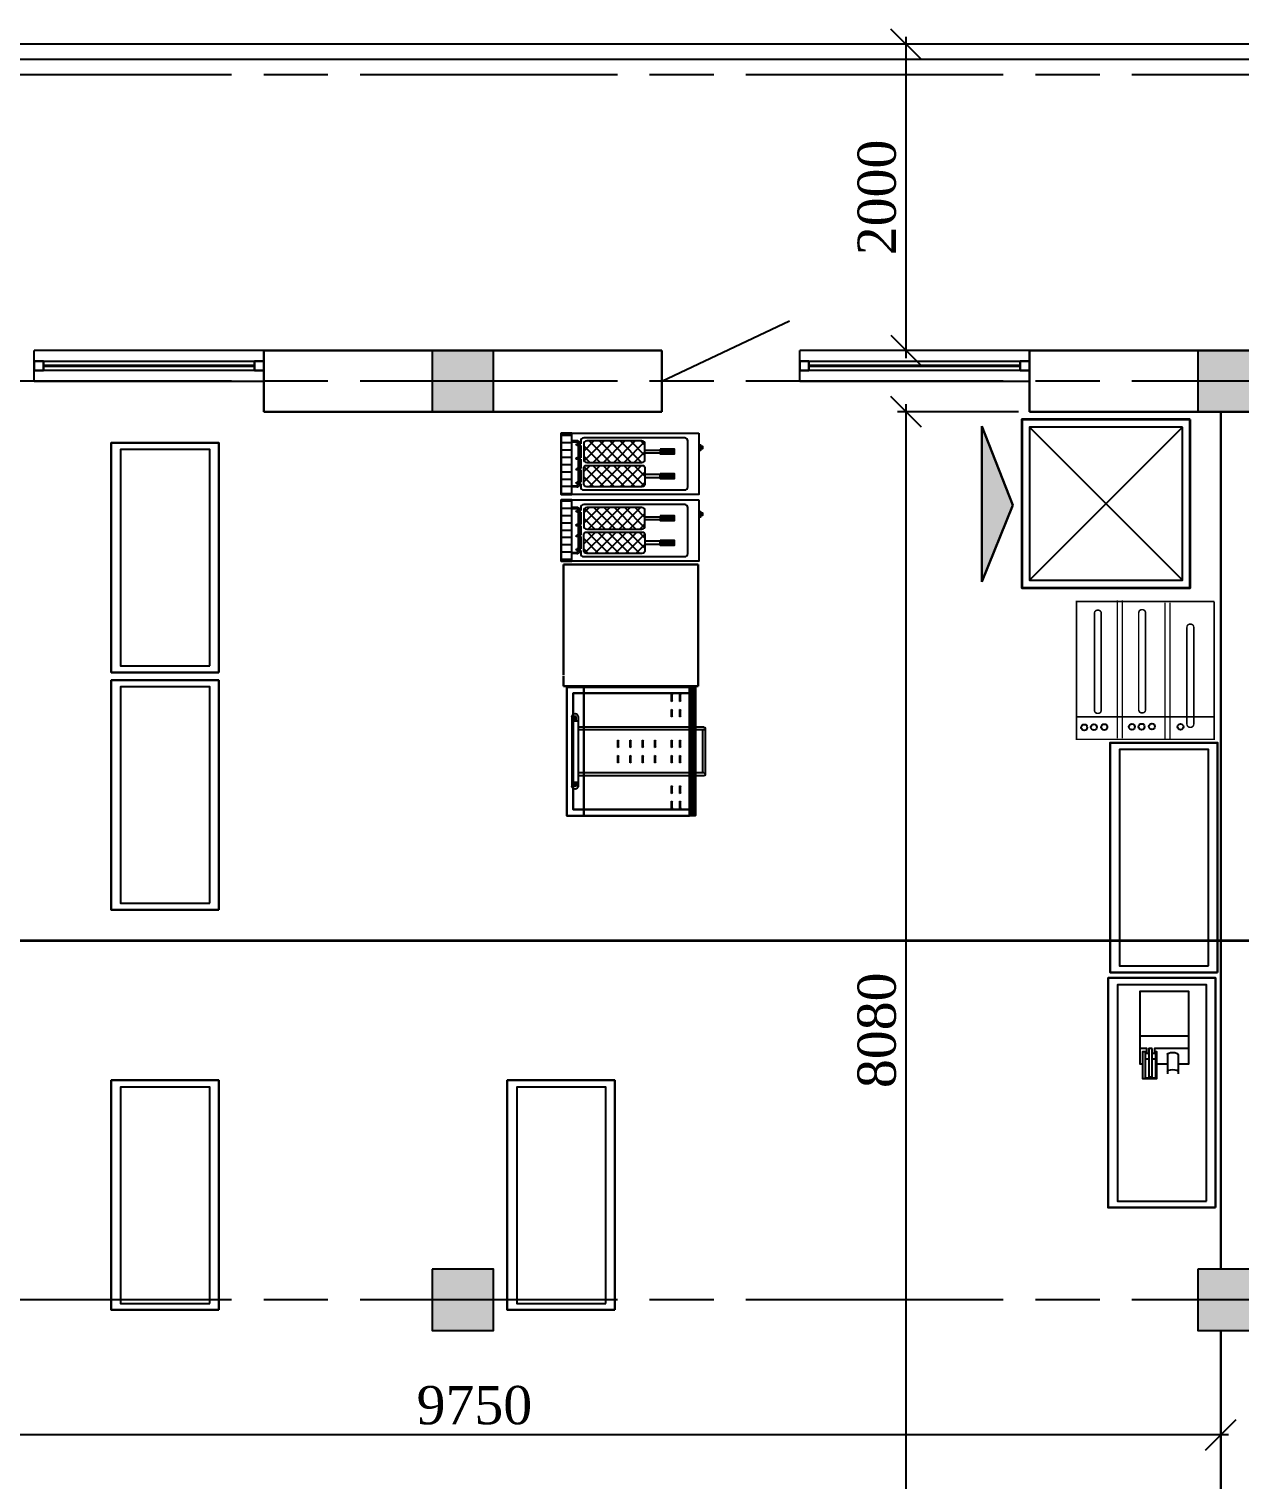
# Model space of a CAD drawing. Header units: inches. Extents: x 2870606 to 3671143, y -733551 to -473558.
# Drawn here: x 3141330 to 3149238, y -594522 to -585045 of the extents above; entities that cross this region are included whole.
import ezdxf

# ---------------------------------------------------------------- set-up
doc = ezdxf.new("R2010")
doc.units = ezdxf.units.IN
doc.header["$MEASUREMENT"] = 0
doc.linetypes.add('ACAD_ISO08W100', pattern=[36, 24, -3, 6, -3])
doc.layers.add('-OZTI Tefriş', color=170, linetype='Continuous')
doc.layers.add('A_Windows', color=160, linetype='Continuous')
doc.layers.add('1', color=7, linetype='Continuous', lineweight=18)
doc.styles.add('J~stule', font='dutch.ttf')
doc.linetypes.add('FENCELINE1', pattern='A,0.25,-0.1,[133,ltypeshp.shx,S=0.1,R=0,X=-0.1,Y=0],-0.1,1', length=1.45)
doc.dimstyles.new('J~style', dxfattribs={"dimscale": 100, "dimtxt": 2.5, "dimasz": 2, "dimexe": 0.55, "dimexo": 0.725, "dimtad": 1, "dimdec": 0, "dimdsep": 46, "dimtxsty": 'J~stule', "dimblk": 'OBLIQUE', "dimcen": 2, "dimdle": 0.5, "dimadec": 0, "dimazin": 0, "dimtfac": 1, "dimtdec": 0, "dimtmove": 0, "dimatfit": 3, "dimfxl": 1, "dimarcsym": 0})
pattern_1 = [(45, (-19353.119, -4338.001), (-3.367596, 3.367596), []), (135, (-19353.119, -4338.001), (-3.367596, -3.367596), [])]

# ---------------------------------------------------------------- blocks, each defined once
blk = doc.blocks.new('0000dfs')
at = {"color": 7, "lineweight": 25, "ltscale": 100}
for p, q in [((-55504974, -158003171.2, 1275), (-55504974, -158003155, 1275)), ((-55504946.5, -158003155, 1275), (-55504974, -158003155, 1275)), ((-55504946.5, -158003159.1, 1275), (-55504974, -158003159.1, 1275)), ((-55504946.5, -158003167.2, 1275), (-55504974, -158003167.2, 1275)), ((-55504946.5, -158003171.2, 1275), (-55504974, -158003171.2, 1275)), ((-55504972.5, -158003142.1, 1275), (-55504520.5, -158003142.1, 1275)), ((-55504972.5, -158003184.1, 1275), (-55504520.5, -158003184.1, 1275)), ((-55504946.5, -158003142.1, 1275), (-55504946.5, -158003184.1, 1275)), ((-55504905.5, -158003959.1, 1275), (-55504905.5, -158003184.1, 1275)), ((-55504887.5, -158003959.1, 1275), (-55504887.5, -158003184.1, 1275)), ((-55504605.5, -158003959.1, 1275), (-55504605.5, -158003184.1, 1275)), ((-55504587.5, -158003959.1, 1275), (-55504587.5, -158003184.1, 1275)), ((-55504546.5, -158003142.1, 1275), (-55504546.5, -158003184.1, 1275)), ((-55504546.5, -158003155, 1275), (-55504519, -158003155, 1275)), ((-55504546.5, -158003159.1, 1275), (-55504519, -158003159.1, 1275)), ((-55504546.5, -158003167.2, 1275), (-55504519, -158003167.2, 1275)), ((-55504546.5, -158003171.2, 1275), (-55504519, -158003171.2, 1275)), ((-55504519, -158003171.2, 1275), (-55504519, -158003155, 1275)), ((-55504820.6, -158003441.1, 1275), (-55504772.4, -158003441.1, 1275)), ((-55504779.1, -158003447.8, 1275), (-55504813.9, -158003447.8, 1275)), ((-55504720.6, -158003441.1, 1275), (-55504672.4, -158003441.1, 1275)), ((-55504679.1, -158003447.8, 1275), (-55504713.9, -158003447.8, 1275)), ((-55504820.6, -158003521.1, 1275), (-55504772.4, -158003521.1, 1275)), ((-55504779.1, -158003527.8, 1275), (-55504813.9, -158003527.8, 1275)), ((-55504720.6, -158003521.1, 1275), (-55504672.4, -158003521.1, 1275)), ((-55504679.1, -158003527.8, 1275), (-55504713.9, -158003527.8, 1275)), ((-55504820.6, -158003601.1, 1275), (-55504772.4, -158003601.1, 1275)), ((-55504820.6, -158003681.1, 1275), (-55504772.4, -158003681.1, 1275)), ((-55504779.1, -158003607.8, 1275), (-55504813.9, -158003607.8, 1275)), ((-55504720.6, -158003601.1, 1275), (-55504672.4, -158003601.1, 1275)), ((-55504720.6, -158003681.1, 1275), (-55504672.4, -158003681.1, 1275)), ((-55504679.1, -158003607.8, 1275), (-55504713.9, -158003607.8, 1275)), ((-55504779.1, -158003687.8, 1275), (-55504813.9, -158003687.8, 1275)), ((-55504679.1, -158003687.8, 1275), (-55504713.9, -158003687.8, 1275)), ((-55505120.6, -158003791.1, 1275), (-55505072.4, -158003791.1, 1275)), ((-55505120.6, -158003846.1, 1275), (-55505072.4, -158003846.1, 1275)), ((-55505079.1, -158003797.8, 1275), (-55505113.9, -158003797.8, 1275)), ((-55505079.1, -158003852.8, 1275), (-55505113.9, -158003852.8, 1275)), ((-55505020.6, -158003791.1, 1275), (-55504972.4, -158003791.1, 1275)), ((-55505020.6, -158003846.1, 1275), (-55504972.4, -158003846.1, 1275)), ((-55504979.1, -158003797.8, 1275), (-55505013.9, -158003797.8, 1275)), ((-55504979.1, -158003852.8, 1275), (-55505013.9, -158003852.8, 1275)), ((-55504820.6, -158003791.1, 1275), (-55504772.4, -158003791.1, 1275)), ((-55504820.6, -158003846.1, 1275), (-55504772.4, -158003846.1, 1275)), ((-55504779.1, -158003797.8, 1275), (-55504813.9, -158003797.8, 1275)), ((-55504779.1, -158003852.8, 1275), (-55504813.9, -158003852.8, 1275)), ((-55504720.6, -158003791.1, 1275), (-55504672.4, -158003791.1, 1275)), ((-55504720.6, -158003846.1, 1275), (-55504672.4, -158003846.1, 1275)), ((-55504679.1, -158003797.8, 1275), (-55504713.9, -158003797.8, 1275)), ((-55504679.1, -158003852.8, 1275), (-55504713.9, -158003852.8, 1275)), ((-55504520.6, -158003791.1, 1275), (-55504472.4, -158003791.1, 1275)), ((-55504520.6, -158003846.1, 1275), (-55504472.4, -158003846.1, 1275)), ((-55504479.1, -158003797.8, 1275), (-55504513.9, -158003797.8, 1275)), ((-55504479.1, -158003852.8, 1275), (-55504513.9, -158003852.8, 1275)), ((-55504420.6, -158003791.1, 1275), (-55504372.4, -158003791.1, 1275)), ((-55504420.6, -158003846.1, 1275), (-55504372.4, -158003846.1, 1275)), ((-55504379.1, -158003797.8, 1275), (-55504413.9, -158003797.8, 1275)), ((-55504379.1, -158003852.8, 1275), (-55504413.9, -158003852.8, 1275)), ((-55504905.5, -158004005.1, 1275), (-55504905.5, -158003959.1, 1275)), ((-55504887.5, -158004005.1, 1275), (-55504887.5, -158003959.1, 1275)), ((-55504605.5, -158004005.1, 1275), (-55504605.5, -158003959.1, 1275)), ((-55504587.5, -158004005.1, 1275), (-55504587.5, -158003959.1, 1275)), ((-55504896.5, -158004014.1, 1275), (-55504596.5, -158004014.1, 1275)), ((-55504887.5, -158003996.1, 1275), (-55504605.5, -158003996.1, 1275))]:
    blk.add_line(p, q, dxfattribs=at)
at = {"color": 7, "lineweight": 25, "ltscale": 100, "elevation": 1275}
for points in [[(-55505166.5, -158003221.1), (-55504905.5, -158003221.1)], [(-55504887.5, -158003221.1), (-55504605.5, -158003221.1)], [(-55504587.5, -158003221.1), (-55504326.5, -158003221.1)], [(-55504326.5, -158003910.1), (-55504587.5, -158003910.1)]]:
    blk.add_lwpolyline(points, dxfattribs=at)
at = {"color": 7, "lineweight": 25, "ltscale": 100}
for centre, radius, start, end in [((-55504972.5, -158003163.1, 1275), 21, 90, 270), ((-55504520.5, -158003163.1, 1275), 21, 270, 90), ((-55504813.9, -158003441.1, 1275), 6.69, 180, 270), ((-55504779.1, -158003441.1, 1275), 6.69, 270, 0), ((-55504713.9, -158003441.1, 1275), 6.69, 180, 270), ((-55504679.1, -158003441.1, 1275), 6.69, 270, 0), ((-55504813.9, -158003521.1, 1275), 6.69, 180, 270), ((-55504779.1, -158003521.1, 1275), 6.69, 270, 0), ((-55504713.9, -158003521.1, 1275), 6.69, 180, 270), ((-55504679.1, -158003521.1, 1275), 6.69, 270, 0), ((-55504813.9, -158003601.1, 1275), 6.69, 180, 270), ((-55504813.9, -158003681.1, 1275), 6.69, 180, 270), ((-55504779.1, -158003601.1, 1275), 6.69, 270, 0), ((-55504779.1, -158003681.1, 1275), 6.69, 270, 0), ((-55504713.9, -158003601.1, 1275), 6.69, 180, 270), ((-55504713.9, -158003681.1, 1275), 6.69, 180, 270), ((-55504679.1, -158003601.1, 1275), 6.69, 270, 0), ((-55504679.1, -158003681.1, 1275), 6.69, 270, 0), ((-55505113.9, -158003791.1, 1275), 6.69, 180, 270), ((-55505113.9, -158003846.1, 1275), 6.69, 180, 270), ((-55505079.1, -158003791.1, 1275), 6.69, 270, 0), ((-55505079.1, -158003846.1, 1275), 6.69, 270, 0), ((-55505013.9, -158003791.1, 1275), 6.69, 180, 270), ((-55505013.9, -158003846.1, 1275), 6.69, 180, 270), ((-55504979.1, -158003791.1, 1275), 6.69, 270, 0), ((-55504979.1, -158003846.1, 1275), 6.69, 270, 0), ((-55504813.9, -158003791.1, 1275), 6.69, 180, 270), ((-55504813.9, -158003846.1, 1275), 6.69, 180, 270), ((-55504779.1, -158003791.1, 1275), 6.69, 270, 0), ((-55504779.1, -158003846.1, 1275), 6.69, 270, 0), ((-55504713.9, -158003791.1, 1275), 6.69, 180, 270), ((-55504713.9, -158003846.1, 1275), 6.69, 180, 270), ((-55504679.1, -158003791.1, 1275), 6.69, 270, 0), ((-55504679.1, -158003846.1, 1275), 6.69, 270, 0), ((-55504513.9, -158003791.1, 1275), 6.69, 180, 270), ((-55504513.9, -158003846.1, 1275), 6.69, 180, 270), ((-55504479.1, -158003791.1, 1275), 6.69, 270, 0), ((-55504479.1, -158003846.1, 1275), 6.69, 270, 0), ((-55504413.9, -158003791.1, 1275), 6.69, 180, 270), ((-55504413.9, -158003846.1, 1275), 6.69, 180, 270), ((-55504379.1, -158003791.1, 1275), 6.69, 270, 0), ((-55504379.1, -158003846.1, 1275), 6.69, 270, 0), ((-55504896.5, -158004005.1, 1275), 9, 180, 0), ((-55504596.5, -158004005.1, 1275), 9, 180, 0)]:
    blk.add_arc(centre, radius, start, end, dxfattribs=at)
for points in [[(-55504326.5, -158003910.1, 1409), (-55504326.5, -158003110.1, 1409), (-55505166.5, -158003110.1, 1409), (-55505166.5, -158003910.1, 1409)], [(-55505166.5, -158003110.1, 2070), (-55504326.5, -158003110.1, 2070), (-55504326.5, -158003910.1, 2070), (-55505166.5, -158003910.1, 2070)], [(-55504326.5, -158003110.1, 1409), (-55504326.5, -158003110.1, 2070), (-55505166.5, -158003110.1, 2070), (-55505166.5, -158003110.1, 1409)], [(-55505166.5, -158003110.1, 1409), (-55505166.5, -158003110.1, 2070), (-55505166.5, -158003910.1, 2070), (-55505166.5, -158003910.1, 1409)], [(-55505166.5, -158003910.1, 2070), (-55504326.5, -158003910.1, 2070), (-55504326.5, -158003110.1, 2070), (-55505166.5, -158003110.1, 2070)], [(-55504326.5, -158003220.1, 2070), (-55504326.5, -158003110.1, 2070), (-55505166.5, -158003110.1, 2070), (-55505166.5, -158003220.1, 2070)], [(-55505166.5, -158003110.1, 2140), (-55504326.5, -158003110.1, 2140), (-55504326.5, -158003220.1, 2140), (-55505166.5, -158003220.1, 2140)], [(-55504326.5, -158003110.1, 2070), (-55504326.5, -158003110.1, 2140), (-55505166.5, -158003110.1, 2140), (-55505166.5, -158003110.1, 2070)], [(-55505166.5, -158003110.1, 2070), (-55505166.5, -158003110.1, 2140), (-55505166.5, -158003220.1, 2140), (-55505166.5, -158003220.1, 2070)], [(-55504366.5, -158003150.1, 1449), (-55504366.5, -158003150.1, 2030), (-55505126.5, -158003150.1, 2030), (-55505126.5, -158003150.1, 1449)], [(-55505126.5, -158003150.1, 1449), (-55505126.5, -158003150.1, 2030), (-55505126.5, -158003910.1, 2030), (-55505126.5, -158003910.1, 1449)], [(-55504366.5, -158003910.1, 1449), (-55504366.5, -158003150.1, 1449), (-55505126.5, -158003150.1, 1449), (-55505126.5, -158003910.1, 1449)], [(-55505126.5, -158003150.1, 2030), (-55504366.5, -158003150.1, 2030), (-55504366.5, -158003910.1, 2030), (-55505126.5, -158003910.1, 2030)], [(-55504366.5, -158003910.1, 2030), (-55504366.5, -158003150.1, 2030), (-55504366.5, -158003150.1, 1449), (-55504366.5, -158003910.1, 1449)], [(-55505166.5, -158003220.1, 2140), (-55504326.5, -158003220.1, 2140), (-55504326.5, -158003220.1, 2070), (-55505166.5, -158003220.1, 2070)], [(-55504326.5, -158003910.1, 2070), (-55504326.5, -158003221.1, 2070), (-55505166.5, -158003221.1, 2070), (-55505166.5, -158003910.1, 2070)], [(-55505166.5, -158003221.1, 2140), (-55504326.5, -158003221.1, 2140), (-55504326.5, -158003910.1, 2140), (-55505166.5, -158003910.1, 2140)], [(-55504326.5, -158003221.1, 2070), (-55504326.5, -158003221.1, 2140), (-55505166.5, -158003221.1, 2140), (-55505166.5, -158003221.1, 2070)], [(-55505166.5, -158003221.1, 2070), (-55505166.5, -158003221.1, 2140), (-55505166.5, -158003910.1, 2140), (-55505166.5, -158003910.1, 2070)], [(-55505166.5, -158003910.1, 2140), (-55504326.5, -158003910.1, 2140), (-55504326.5, -158003910.1, 2070), (-55505166.5, -158003910.1, 2070)], [(-55504327.5, -158003950.1, 1404.5), (-55504327.5, -158003910.1, 1404.5), (-55505165.5, -158003910.1, 1404.5), (-55505165.5, -158003950.1, 1404.5)], [(-55505165.5, -158003910.1, 1474.5), (-55504327.5, -158003910.1, 1474.5), (-55504327.5, -158003950.1, 1474.5), (-55505165.5, -158003950.1, 1474.5)], [(-55504327.5, -158003910.1, 1404.5), (-55504327.5, -158003910.1, 1474.5), (-55505165.5, -158003910.1, 1474.5), (-55505165.5, -158003910.1, 1404.5)], [(-55505165.5, -158003910.1, 1404.5), (-55505165.5, -158003910.1, 1474.5), (-55505165.5, -158003950.1, 1474.5), (-55505165.5, -158003950.1, 1404.5)], [(-55505165.5, -158003950.1, 1474.5), (-55504327.5, -158003950.1, 1474.5), (-55504327.5, -158003950.1, 1404.5), (-55505165.5, -158003950.1, 1404.5)], [(-55504328.5, -158003950.1, 1484), (-55504328.5, -158003913.1, 1484), (-55505164.5, -158003913.1, 1484), (-55505164.5, -158003950.1, 1484)], [(-55505164.5, -158003913.1, 1837), (-55504328.5, -158003913.1, 1837), (-55504328.5, -158003950.1, 1837), (-55505164.5, -158003950.1, 1837)], [(-55504328.5, -158003913.1, 1484), (-55504328.5, -158003913.1, 1837), (-55505164.5, -158003913.1, 1837), (-55505164.5, -158003913.1, 1484)], [(-55505164.5, -158003913.1, 1484), (-55505164.5, -158003913.1, 1837), (-55505164.5, -158003950.1, 1837), (-55505164.5, -158003950.1, 1484)], [(-55505164.5, -158003950.1, 1837), (-55504328.5, -158003950.1, 1837), (-55504328.5, -158003950.1, 1484), (-55505164.5, -158003950.1, 1484)], [(-55504329.5, -158003910.1, 2068), (-55504329.5, -158003910.1, 1842), (-55505163.5, -158003910.1, 1842), (-55505163.5, -158003910.1, 2068)], [(-55504329.5, -158003910.1, 1842), (-55504329.5, -158003950.1, 1842), (-55505163.5, -158003950.1, 1842), (-55505163.5, -158003910.1, 1842)], [(-55504329.5, -158003935.1, 2068), (-55504329.5, -158003910.1, 2068), (-55505163.5, -158003910.1, 2068), (-55505163.5, -158003935.1, 2068)], [(-55504329.5, -158003950.1, 1920), (-55504329.5, -158003920.1, 1930), (-55505163.5, -158003920.1, 1930), (-55505163.5, -158003950.1, 1920)], [(-55504329.5, -158003920.1, 1930), (-55504329.5, -158003920.1, 2040), (-55505163.5, -158003920.1, 2040), (-55505163.5, -158003920.1, 1930)], [(-55504329.5, -158003920.1, 2040), (-55504329.5, -158003935.1, 2048), (-55505163.5, -158003935.1, 2048), (-55505163.5, -158003920.1, 2040)], [(-55504328.5, -158003948, 1837), (-55504328.5, -158003911, 1837), (-55504328.5, -158003911, 1484), (-55504328.5, -158003948, 1484)], [(-55504327.5, -158003948, 1474.5), (-55504327.5, -158003908, 1474.5), (-55504327.5, -158003908, 1404.5), (-55504327.5, -158003948, 1404.5)]]:
    blk.add_3dface(points, dxfattribs=at)
at = {"color": 7, "lineweight": 25, "ltscale": 100, "invisible_edges": 5}
for points in [[(-55504326.5, -158003910.1, 2070), (-55504366.5, -158003910.1, 2030), (-55505126.5, -158003910.1, 2030), (-55505166.5, -158003910.1, 2070)], [(-55505166.5, -158003910.1, 1409), (-55505126.5, -158003910.1, 1449), (-55504366.5, -158003910.1, 1449), (-55504326.5, -158003910.1, 1409)], [(-55505126.5, -158003910.1, 2030), (-55505166.5, -158003910.1, 2070), (-55505166.5, -158003910.1, 1409), (-55505126.5, -158003910.1, 1449)], [(-55504366.5, -158003910.1, 1449), (-55504326.5, -158003910.1, 1409), (-55504326.5, -158003910.1, 2070), (-55504366.5, -158003910.1, 2030)]]:
    blk.add_3dface(points, dxfattribs=at)
blk = doc.blocks.new('90.Fritöz.40')
h = blk.add_hatch()
h.set_pattern_fill('ANSI31', color=256, scale=1.5, angle=45, style=0)
h.set_pattern_definition([(90, (-19268.2457, -4335.2173), (-4.7625, 9e-16), [])])
h.paths.add_polyline_path([(-40, 0), (-40, -7), (0, -7), (0, 0)])
h = blk.add_hatch(color=256)
h.paths.add_polyline_path([(-5, -10.82), (-5, -10.19), (-5, -7), (-5.64, -7), (-5.64, -10.19, -0.414214), (-6.64, -11.19), (-7, -11.19), (-7, -11.82), (-6, -11.82, 0.414214)])
h.paths.add_polyline_path([(-8, -11.19), (-16, -11.19), (-16, -11.82), (-8, -11.82)])
h.paths.add_polyline_path([(-17, -11.19), (-23, -11.19), (-23, -11.82), (-17, -11.82)])
h.paths.add_polyline_path([(-24, -11.19), (-32, -11.19), (-32, -11.82), (-24, -11.82)])
h.paths.add_polyline_path([(-34.36, -10.19), (-34.36, -7), (-35, -7), (-35, -10.82, 0.414214), (-34, -11.82), (-33.36, -11.82), (-33, -11.82), (-33, -11.19), (-33.36, -11.19, -0.414214)])
h = blk.add_hatch()
h.set_pattern_fill('ANSI37', color=256, scale=1.5, style=0)
h.set_pattern_definition(pattern_1)
h.paths.add_polyline_path([(-21, -16.78, 0.414214), (-23, -14.78), (-33, -14.78, 0.414214), (-35, -16.78), (-35, -52.78, 0.414214), (-33, -54.78), (-23, -54.78, 0.414214), (-21, -52.78)])
h = blk.add_hatch()
h.set_pattern_fill('ANSI37', color=256, scale=1.5, style=0)
h.set_pattern_definition(pattern_1)
h.paths.add_polyline_path([(-5, -16.78, 0.414214), (-7, -14.78), (-17, -14.78, 0.414214), (-19, -16.78), (-19, -52.78, 0.414214), (-17, -54.78), (-7, -54.78, 0.414214), (-5, -52.78)])
for points in [[(-29.51, -64.78), (-26.49, -64.78), (-26.49, -73.95), (-29.51, -73.95)], [(-13.51, -64.78), (-10.49, -64.78), (-10.49, -73.95), (-13.51, -73.95)]]:
    blk.add_hatch(color=256).paths.add_polyline_path(points)
for p, q in [((-35, -10.82), (-35, -7)), ((-35, -7), (-34.36, -7)), ((-34.36, -7), (-34.36, -10.19)), ((-5.64, -7), (-5.64, -10.19)), ((-5, -7), (-5.64, -7)), ((-5, -10.19), (-5, -7)), ((-33.36, -11.82), (-34, -11.82)), ((-33.36, -11.19), (-33, -11.19)), ((-33, -11.82), (-33.36, -11.82)), ((-33, -12.78), (-33, -10.31)), ((-32, -12.78), (-32, -10.31)), ((-32, -11.19), (-24, -11.19)), ((-24, -11.82), (-32, -11.82)), ((-24, -12.78), (-24, -10.31)), ((-23, -12.78), (-23, -10.31)), ((-23, -11.19), (-17, -11.19)), ((-17, -11.82), (-23, -11.82)), ((-17, -12.78), (-17, -10.31)), ((-16, -12.78), (-16, -10.31)), ((-16, -11.19), (-8, -11.19)), ((-8, -11.82), (-16, -11.82)), ((-8, -12.78), (-8, -10.31)), ((-7, -12.78), (-7, -10.31)), ((-7, -11.19), (-6.64, -11.19)), ((-6, -11.82), (-7, -11.82)), ((-5, -10.19), (-5, -10.82))]:
    blk.add_line(p, q)
for points in [[(-40, -90), (0, -90), (0, 0), (-40, 0)], [(-40, 0), (0, 0), (0, -7), (-40, -7)], [(-29, -54.78), (-29, -64.78), (-27, -64.78), (-27, -54.78)], [(-11, -54.78), (-11, -64.78), (-13, -64.78), (-13, -54.78)], [(-29.51, -64.78), (-26.49, -64.78), (-26.49, -73.95), (-29.51, -73.95)], [(-13.51, -64.78), (-10.49, -64.78), (-10.49, -73.95), (-13.51, -73.95)], [(-32.29, -90), (-29.01, -90), (-29.01, -91.31), (-32.29, -91.31)], [(-31.3, -91.31), (-29.99, -91.31), (-29.99, -92.62), (-31.3, -92.62)]]:
    blk.add_lwpolyline(points, close=True)
for points in [[(-11, -82.78), (-35, -82.78, -0.414214), (-37, -80.78), (-37, -14.78, -0.414214), (-35, -12.78), (-33, -12.78)], [(-7, -12.78), (-5, -12.78, -0.414214), (-3, -14.78), (-3, -80.78, -0.414214), (-5, -82.78), (-11, -82.78)]]:
    blk.add_lwpolyline(points, format="xyb")
for points in [[(-33, -14.78), (-23, -14.78, -0.414214), (-21, -16.78), (-21, -52.78, -0.414214), (-23, -54.78), (-33, -54.78, -0.414214), (-35, -52.78), (-35, -16.78, -0.414214)], [(-7, -14.78), (-17, -14.78, 0.414214), (-19, -16.78), (-19, -52.78, 0.414214), (-17, -54.78), (-7, -54.78, 0.414214), (-5, -52.78), (-5, -16.78, 0.414214)]]:
    blk.add_lwpolyline(points, format="xyb", close=True)
for points in [[(-32, -12.78), (-24, -12.78)], [(-23, -12.78), (-17, -12.78)], [(-16, -12.78), (-8, -12.78)]]:
    blk.add_lwpolyline(points)
for centre, radius, start, end in [((-34, -10.82), 1, 180, 270), ((-33.36, -10.19), 1, 180, 270), ((-32.5, -10.31), 0.5, 0, 180), ((-23.5, -10.31), 0.5, 0, 180), ((-16.5, -10.31), 0.5, 0, 180), ((-7.5, -10.31), 0.5, 0, 180), ((-6.64, -10.19), 1, 270, 0), ((-6, -10.82), 1, 270, 0)]:
    blk.add_arc(centre, radius, start, end)
blk = doc.blocks.new('*U65')
at = {"color": 7, "lineweight": 30}
for points in [[(0, 60), (60, 60), (60, 0), (0, 0)], [(1500, 60), (1440, 60), (1440, 0), (1500, 0)]]:
    blk.add_lwpolyline(points, close=True, dxfattribs=at)
at = {"color": 4, "lineweight": 25}
for points in [[(60, 60), (1440, 60), (1440, 0), (60, 0)], [(60, 35), (1440, 35), (1440, 25), (60, 25)]]:
    blk.add_lwpolyline(points, close=True, dxfattribs=at)
blk = doc.blocks.new('_Oblique')
at = {"color": 0, "linetype": 'ByBlock', "lineweight": -2}
blk.add_line((-0.5, -0.5), (0.5, 0.5), dxfattribs=at)
blk = doc.blocks.new('*D203')
at = {"color": 0, "lineweight": -2, "transparency": 16777216}
for p, q in [((3147790.9, -587545.2), (3147002.7, -587545.2)), ((3147057.7, -595675.2), (3147057.7, -587495.2)), ((3147683.1, -595625.2), (3147002.7, -595625.2))]:
    blk.add_line(p, q, dxfattribs=at)
at = {"layer": 'Defpoints', "color": 0, "lineweight": 35, "transparency": 16777216}
for p in [(3147057.7, -587545.2), (3147863.4, -587545.2), (3147755.6, -595625.2, -8167.8)]:
    blk.add_point(p, dxfattribs=at)
at = {"color": 0, "lineweight": -2, "transparency": 16777216, "xscale": 200, "yscale": 200, "zscale": 200}
for p, rotation in [((3147057.7, -587545.2), 90), ((3147057.7, -595625.2), 270)]:
    blk.add_blockref('_Oblique', p, dxfattribs=dict(at, rotation=rotation))
at = {"color": 0, "transparency": 16777216, "insert": (3146867.5, -591585.2), "char_height": 250, "attachment_point": 5, "rotation": 90, "style": 'J~stule'}
blk.add_mtext('8080', dxfattribs=at)
blk = doc.blocks.new('*D232')
at = {"color": 0, "lineweight": -2, "transparency": 16777216}
for p, q in [((3139363.4, -594512.7), (3139363.4, -594172.8)), ((3149113.4, -594512.7), (3149113.4, -594172.8)), ((3149163.4, -594227.8), (3139313.4, -594227.8))]:
    blk.add_line(p, q, dxfattribs=at)
at = {"layer": 'Defpoints', "color": 0, "lineweight": 35, "transparency": 16777216}
for p in [(3139363.4, -594227.8), (3139363.4, -594585.2), (3149113.4, -594585.2, -4744.6)]:
    blk.add_point(p, dxfattribs=at)
at = {"color": 0, "lineweight": -2, "transparency": 16777216, "xscale": 200, "yscale": 200, "zscale": 200, "rotation": 180}
blk.add_blockref('_Oblique', (3139363.4, -594227.8), dxfattribs=at)
at = {"color": 0, "lineweight": -2, "transparency": 16777216, "xscale": 200, "yscale": 200, "zscale": 200}
blk.add_blockref('_Oblique', (3149113.4, -594227.8), dxfattribs=at)
at = {"color": 0, "transparency": 16777216, "insert": (3144238.4, -594035.1), "char_height": 250, "attachment_point": 5, "style": 'J~stule'}
blk.add_mtext('9750', dxfattribs=at)
blk = doc.blocks.new('*D248')
at = {"color": 0, "lineweight": -2, "transparency": 16777216}
for p, q in [((3147057.7, -587195.2), (3147057.7, -585095.2)), ((3147790.9, -585145.2), (3147002.7, -585145.2)), ((3147790.9, -587145.2), (3147002.7, -587145.2))]:
    blk.add_line(p, q, dxfattribs=at)
at = {"layer": 'Defpoints', "color": 0, "lineweight": 35, "transparency": 16777216}
for p in [(3147057.7, -585145.2), (3147863.4, -585145.2), (3147863.4, -587145.2)]:
    blk.add_point(p, dxfattribs=at)
at = {"color": 0, "lineweight": -2, "transparency": 16777216, "xscale": 200, "yscale": 200, "zscale": 200}
for p, rotation in [((3147057.7, -585145.2), 90), ((3147057.7, -587145.2), 270)]:
    blk.add_blockref('_Oblique', p, dxfattribs=dict(at, rotation=rotation))
at = {"color": 0, "transparency": 16777216, "insert": (3146867.7, -586145.2), "char_height": 250, "attachment_point": 5, "rotation": 90, "style": 'J~stule'}
blk.add_mtext('2000', dxfattribs=at)

msp = doc.modelspace()

# ---------------------------------------------------------------- hatches: boundary and pattern name
h = msp.add_hatch(color=256)
h.dxf.hatch_style = 1
h.paths.add_polyline_path([(3143963.36, -587145.19), (3143963.36, -587545.19), (3144363.36, -587545.19), (3144363.36, -587145.19)])
h = msp.add_hatch(color=256)
h.dxf.hatch_style = 1
h.paths.add_polyline_path([(3148963.36, -587145.19), (3148963.36, -587545.19), (3149363.36, -587545.19), (3149363.36, -587145.19)])
at = {"lineweight": 30}
h = msp.add_hatch(color=1, dxfattribs=at)
h.dxf.hatch_style = 1
h.set_gradient(color1=(0, 0, 255), color2=(0, 0, 255), tint=1)
h.paths.add_polyline_path([(3147754.21, -588154.37), (3147553.18, -588657.36), (3147553.19, -587639.96)])
h = msp.add_hatch(color=256)
h.dxf.hatch_style = 1
h.paths.add_polyline_path([(3144363.36, -593545.19), (3144363.36, -593145.19), (3143963.36, -593145.19), (3143963.36, -593545.19)])
h = msp.add_hatch(color=256)
h.dxf.hatch_style = 1
h.paths.add_polyline_path([(3149363.36, -593545.19), (3149363.36, -593145.19), (3148963.36, -593145.19), (3148963.36, -593545.19)])

# ---------------------------------------------------------------- linework, layer by layer
for p, q in [((3153963.36, -585145.19), (3139363.36, -585145.19)), ((3141363.36, -587345.19), (3141363.36, -587145.19)), ((3146363.36, -587345.19), (3146363.36, -587145.19)), ((3147863.36, -588645.19), (3148863.36, -587645.19)), ((3148863.36, -588645.19), (3147863.36, -587645.19))]:
    msp.add_line(p, q)
at = {"linetype": 'FENCELINE1', "ltscale": 200}
msp.add_line((3153963.36, -585245.19), (3139363.36, -585245.19), dxfattribs=at)
at = {"color": 252, "linetype": 'ACAD_ISO08W100', "ltscale": 70}
for p, q in [((3193052.28, -585345.19), (3127158.59, -585345.19)), ((3193052.28, -587345.19), (3127158.59, -587345.19)), ((3193052.28, -593345.19), (3127158.59, -593345.19))]:
    msp.add_line(p, q, dxfattribs=at)
at = {"lineweight": 30}
for p, q in [((3145463.36, -587145.19), (3142863.36, -587145.19)), ((3142863.36, -587545.19), (3142863.36, -587145.19)), ((3145463.36, -587545.19), (3145463.36, -587145.19)), ((3150463.36, -587145.19), (3147863.36, -587145.19)), ((3147863.36, -587545.19), (3147863.36, -587145.19)), ((3142863.36, -587545.19), (3145463.36, -587545.19)), ((3147863.36, -587545.19), (3150463.36, -587545.19)), ((3149113.36, -587545.19), (3149113.36, -593145.19)), ((3144819.65, -588542.71, -3147.21), (3144819.65, -589264.53, -3147.21)), ((3144819.65, -588554.87, -3147.21), (3144819.65, -588588.49, -3147.21)), ((3145699.21, -588542.76), (3144819.66, -588542.76)), ((3145699.21, -588542.76), (3145699.21, -589336.8)), ((3144820.36, -589336.8, -2.5), (3144819.6, -589269.93, -3207.5)), ((3145699.21, -589336.8), (3144820.36, -589336.8, -2.5)), ((3149113.36, -593545.19), (3149113.36, -595625.19, -9489.29))]:
    msp.add_line(p, q, dxfattribs=at)
at = {"color": 1, "lineweight": 30}
for p, q in [((3147553.19, -587639.96), (3147754.21, -588154.37)), ((3147553.19, -588656.23), (3147553.19, -587639.96)), ((3147754.21, -588154.37), (3147553.19, -588656.23))]:
    msp.add_line(p, q, dxfattribs=at)
at = {"color": 1, "lineweight": 35}
msp.add_line((3124914.2, -590998.85), (3194717.55, -590998.85), dxfattribs=at)
at = {"color": 238, "ltscale": 200, "extrusion": (-2e-16, 0.358979, 0.933346)}
msp.add_line((3148584.16, -591621.18, 1115.31), (3148904.16, -591621.18, 1115.31), dxfattribs=at)
at = {"color": 238, "ltscale": 200}
for p, q in [((3148764.16, -591742.71, 1115.31), (3148764.16, -591868.93, 1115.31)), ((3148834.16, -591742.71, 1115.31), (3148834.16, -591868.93, 1115.31)), ((3148644.16, -591774.71, 1115.31), (3148619.16, -591774.71, 1115.31)), ((3148689.16, -591774.71, 1115.31), (3148664.16, -591774.71, 1115.31))]:
    msp.add_line(p, q, dxfattribs=at)
for points, elevation in [([(3145463.36, -587345.19), (3146296.33, -586952.25)], -146.69), ([(3142863.36, -587145.19), (3141363.36, -587145.19)], -87.82), ([(3147863.36, -587145.19), (3146363.36, -587145.19)], -87.82), ([(3141363.36, -587345.19), (3142863.36, -587345.19)], -87.82), ([(3146363.36, -587345.19), (3147863.36, -587345.19)], -87.82)]:
    msp.add_lwpolyline(points, dxfattribs=dict(elevation=elevation))
for points in [[(3144363.36, -587545.19), (3144363.36, -587145.19), (3143963.36, -587145.19), (3143963.36, -587545.19)], [(3149363.36, -587545.19), (3149363.36, -587145.19), (3148963.36, -587145.19), (3148963.36, -587545.19)], [(3148863.36, -587645.19), (3147863.36, -587645.19), (3147863.36, -588645.19), (3148863.36, -588645.19)], [(3142510.33, -589204.8), (3142510.33, -587791.64), (3141927.87, -587791.64), (3141927.87, -589204.8)], [(3142510.33, -590755.91), (3142510.33, -589342.75), (3141927.87, -589342.75), (3141927.87, -590755.91)], [(3142510.33, -593369.27), (3142510.33, -591956.11), (3141927.87, -591956.11), (3141927.87, -593369.27)], [(3145097.03, -593369.27), (3145097.03, -591956.11), (3144514.57, -591956.11), (3144514.57, -593369.27)], [(3143963.36, -593145.19), (3143963.36, -593545.19), (3144363.36, -593545.19), (3144363.36, -593145.19)], [(3148963.36, -593145.19), (3148963.36, -593545.19), (3149363.36, -593545.19), (3149363.36, -593145.19)]]:
    msp.add_lwpolyline(points, close=True)
at = {"lineweight": 35}
msp.add_lwpolyline([(3148913.36, -587595.19), (3147813.36, -587595.19), (3147813.36, -588695.19), (3148913.36, -588695.19)], close=True, dxfattribs=at)
at = {"color": 0, "lineweight": 30, "ltscale": 100}
for points in [[(3142568.87, -589247.45), (3142568.87, -587747.45), (3141866.87, -587747.45), (3141866.87, -589247.45)], [(3142568.87, -590798.55), (3142568.87, -589298.55), (3141866.87, -589298.55), (3141866.87, -590798.55)], [(3142568.87, -593411.91), (3142568.87, -591911.91), (3141866.87, -591911.91), (3141866.87, -593411.91)], [(3145155.57, -593411.91), (3145155.57, -591911.91), (3144453.57, -591911.91), (3144453.57, -593411.91)]]:
    msp.add_lwpolyline(points, close=True, dxfattribs=at)
at = {"color": 126, "ltscale": 30, "const_width": 10, "elevation": 1115.31}
for points in [[(3149070.31, -588784.79), (3148170.31, -588784.79), (3148170.31, -589684.79), (3149070.31, -589684.79), (3149070.31, -588784.79), (3149070.31, -589228.49)], [(3148437.35, -589677.63), (3148437.35, -588776.95)], [(3148469.63, -589677.63), (3148469.63, -588776.95)], [(3148748.99, -589684.79), (3148748.99, -588793)], [(3148781.27, -589684.79), (3148781.27, -588793)], [(3148172.2, -589537.7), (3149072.89, -589537.7)]]:
    msp.add_lwpolyline(points, dxfattribs=at)
for points in [[(3148312.36, -588841.21), (3148307.92, -588841.21, 0.4142136), (3148287.92, -588861.21), (3148287.92, -589495.08, 0.4142136), (3148307.92, -589515.08), (3148312.36, -589515.08, 0.4142136), (3148332.36, -589495.08), (3148332.36, -588861.21, 0.4142136)], [(3148601.51, -588838), (3148597.07, -588838, 0.4142136), (3148577.07, -588858), (3148577.07, -589491.86, 0.4142136), (3148597.07, -589511.86), (3148601.51, -589511.86, 0.4142136), (3148621.51, -589491.86), (3148621.51, -588858, 0.4142136)], [(3148916.37, -588932.3), (3148911.93, -588932.3, 0.4142136), (3148891.93, -588952.3), (3148891.93, -589586.16, 0.4142136), (3148911.93, -589606.16), (3148916.37, -589606.16, 0.4142136), (3148936.37, -589586.16), (3148936.37, -588952.3, 0.4142136)]]:
    msp.add_lwpolyline(points, format="xyb", close=True, dxfattribs=at)
at = {"color": 0, "lineweight": 30, "ltscale": 100, "elevation": 1115.31}
for points in [[(3149092.25, -591207.28), (3149092.25, -589707.28), (3148390.25, -589707.28), (3148390.25, -591207.28)], [(3149079.28, -592743.32), (3149079.28, -591243.32), (3148377.28, -591243.32), (3148377.28, -592743.32)]]:
    msp.add_lwpolyline(points, close=True, dxfattribs=at)
at = {"elevation": 1115.31}
for points in [[(3149033.72, -591164.63), (3149033.72, -589751.47), (3148451.25, -589751.47), (3148451.25, -591164.63)], [(3149020.74, -592700.67), (3149020.74, -591287.51), (3148438.28, -591287.51), (3148438.28, -592700.67)]]:
    msp.add_lwpolyline(points, close=True, dxfattribs=at)
at = {"color": 238, "ltscale": 200, "elevation": 1115.31}
for points in [[(3148834.16, -591805.18), (3148904.16, -591805.18), (3148904.16, -591331.18), (3148584.16, -591331.18), (3148584.16, -591805.18), (3148604.16, -591805.18)], [(3148644.16, -591737.49), (3148629.16, -591737.49), (3148629.16, -591705.18), (3148584.16, -591705.18)], [(3148689.16, -591723.13), (3148694.16, -591723.13), (3148694.16, -591902.78), (3148604.16, -591902.78), (3148604.16, -591723.13), (3148619.16, -591723.13), (3148619.16, -591896.35), (3148689.16, -591896.35), (3148689.16, -591723.13), (3148694.16, -591723.13)], [(3148904.16, -591705.18), (3148679.16, -591705.18), (3148679.16, -591737.49), (3148664.16, -591737.49)], [(3148694.16, -591805.18), (3148764.16, -591805.18)]]:
    msp.add_lwpolyline(points, dxfattribs=at)
msp.add_lwpolyline([(3148664.16, -591705.18), (3148644.16, -591705.18), (3148644.16, -591888.2), (3148664.16, -591888.2)], close=True, dxfattribs=at)
at = {"color": 126, "ltscale": 30}
for centre in [(3148221.44, -589606.76, 1115.31), (3148284.52, -589605.67, 1115.31), (3148352.12, -589604.51, 1115.31), (3148532.68, -589603.49, 1115.31), (3148595.77, -589602.4, 1115.31), (3148663.36, -589601.24, 1115.31), (3148850.06, -589602.71, 1115.31)]:
    msp.add_circle(centre, 19.36, dxfattribs=at)
at = {"color": 238, "ltscale": 200, "extrusion": (-1.18857e-14, 9e-16, -1)}
for centre in [(3148799.16, -591742.71, 1115.31), (3148799.16, -591854.91, 1115.31)]:
    msp.add_ellipse(centre, major_axis=(35, 0), ratio=0.3589791, start_param=3.1415927, end_param=6.2831853, dxfattribs=at)

# ---------------------------------------------------------------- block references
at = {"layer": '-OZTI Tefriş', "xscale": -10, "yscale": 10, "zscale": 10, "rotation": 90}
for p in [(3144804.81, -588085.52), (3144804.81, -588520.97)]:
    msp.add_blockref('90.Fritöz.40', p, dxfattribs=at)
at = {"layer": '1', "color": 1, "lineweight": 25, "xscale": -1, "rotation": 90}
msp.add_blockref('0000dfs', (-154858267.45, -56094510.09, -2012.21), dxfattribs=at)
at = {"layer": 'A_Windows', "color": 5, "lineweight": 30, "rotation": 1.53929364827328e-05}
for p in [(3141363.36, -587275.19), (3146363.36, -587275.19)]:
    msp.add_blockref('*U65', p, dxfattribs=at)

# ---------------------------------------------------------------- dimensions: what is measured, and where the dimension line sits
for base, p1, p2, picture, middle in [((3147057.68, -585145.19), (3147863.36, -587145.19), (3147863.36, -585145.19), '*D248', (3146867.67, -586145.19)), ((3147057.68, -587545.19), (3147755.56, -595625.19, -8167.8), (3147863.36, -587545.19), '*D203', (3146867.49, -591585.19))]:
    dim = msp.add_linear_dim(base=base, p1=p1, p2=p2, angle=90, dimstyle='J~style', override={"dimdec": 1, "dimtdec": 1})
    dim.commit()
    dim.dimension.update_dxf_attribs({"geometry": picture, "text_midpoint": middle})
dim = msp.add_linear_dim(base=(3139363.36, -594227.76), p1=(3149113.36, -594585.19, -4744.65), p2=(3139363.36, -594585.19), dimstyle='J~style', override={"dimdec": 1, "dimtdec": 1})
dim.commit()
dim.dimension.update_dxf_attribs({"geometry": '*D232', "text_midpoint": (3144238.36, -594035.06)})

doc.saveas('drawing.dxf')
